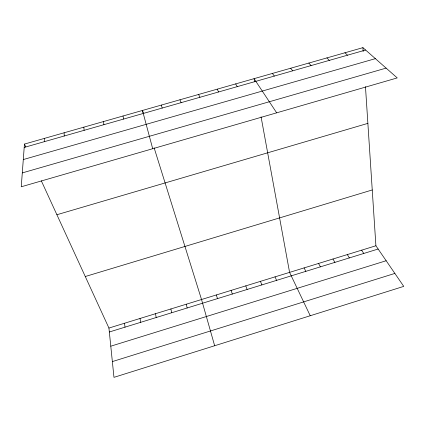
<?xml version="1.0" encoding="UTF-8"?>
<svg xmlns="http://www.w3.org/2000/svg" width="425" height="425" viewBox="0 0 425 425"><rect width="100%" height="100%" fill="white"/><g stroke="black" fill="none" stroke-linecap="round" stroke-linejoin="round"><path stroke-width="0.64" d="M44.264 141.7L44.338 138.412M24.453 144.08L21.25 186.782L397.232 77.918L362.913 47.653L24.453 144.08L25.787 146.986M112.359 361.59L394.862 273.424M110.787 346.189L386.166 260.738M108.933 328.052L375.907 245.772L403.75 286.386L113.969 377.347L108.933 328.052L41.331 180.832M109.331 331.999L378.138 249.029M85.266 276.521L372.247 189.959M56.897 214.731L367.875 123.367M22.291 172.906L386.112 68.112M24.204 147.422L365.606 50.028M23.29 159.556L375.381 58.65M344.957 52.764L347.507 55.197M326.931 57.901L329.327 60.382M308.826 63.059L311.068 65.588M290.652 68.239L292.735 70.816M272.398 73.44L274.327 76.07M276.675 112.827L254.065 78.662L254.644 81.828M361.638 250.166L363.779 253.459M347.321 254.58L349.366 257.911M235.657 83.906L237.272 86.642M332.961 259.006L334.905 262.374M318.548 263.447L320.402 266.852M217.175 89.17L218.631 91.959M304.093 267.904L305.846 271.341M310.229 315.743L289.584 272.372L261.072 116.875M198.613 94.462L199.909 97.298M275.033 276.861L276.59 280.373M260.429 281.361L261.885 284.909M179.972 99.769L181.103 102.664M245.778 285.876L247.132 289.462M231.078 290.408L232.332 294.031M161.25 105.103L162.222 108.051M216.33 294.955L217.483 298.616M143.422 113.555L142.455 110.457L152.702 148.718M154.132 147.831L201.53 299.513L214.657 345.743M186.23 304.231L187.175 307.971M170.877 308.959L171.716 312.742M123 116.004L123.632 119.058M155.47 313.708L156.203 317.533M140.011 318.474L140.633 322.336M103.466 121.566L103.923 124.679M124.498 323.255L125.014 327.16M83.842 127.16L84.123 130.326M362.913 47.653L363.168 51.526M365.468 86.652L375.907 245.772M64.132 132.775L64.239 136"/></g></svg>
